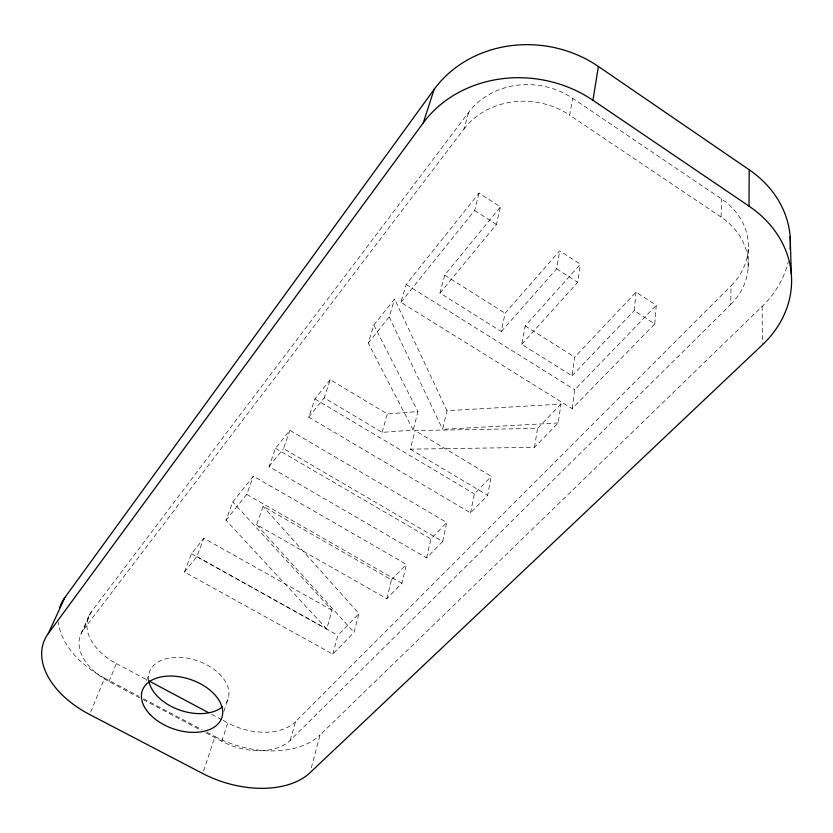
<?xml version="1.0" encoding="UTF-8"?>
<svg xmlns="http://www.w3.org/2000/svg" width="833" height="833" viewBox="0 0 833 833"><rect width="100%" height="100%" fill="white"/><g stroke="black" fill="none" stroke-linecap="round" stroke-linejoin="round"><path stroke-width="0.62" stroke-dasharray="4.17 3.12" d="M748.138 267.612L748.242 249.109M205.866 732.832L221.807 741.266A52.562 32.924 17.1 0 0 290.228 740.318L730.676 304.524L731.041 285.813A72.763 61.121 -2.1 0 0 721.617 199.014L572.698 98.315A73.419 65.505 8.2 0 0 468.687 112.278L91.411 611.734L83.529 629.686A53.812 34.049 20.5 0 0 109.019 681.602L142.058 699.085M730.676 304.524A73.908 61.569 -1.4 0 0 721.076 217.069L721.617 199.014M654.748 323.933L656.269 305.294L636.027 292.164L574.697 357.128L572.021 375.839L521.76 344.341L525.207 325.922L580.393 264.186L559.682 250.775L505.079 313.239L501.32 331.524L439.97 293.07L444.687 275.161L500.414 206.896L479.048 193.048L406.181 284.459L400.923 302.317L572.156 408.649L654.748 323.933L634.194 310.667L636.027 292.164M572.156 408.649L574.791 389.771L656.269 305.294M560.984 404.078L537.545 428.391L414.99 430.567L410.252 449.154L534.453 447.321L558.183 422.977L560.984 404.078L446.988 410.721L394.571 299.016L373.83 325.037L368.228 343.04L413.189 430.099L382.128 432.369L324.235 397.841L330.253 379.692L387.283 413.928L417.937 411.575L413.189 430.099M521.76 344.341L577.675 282.366L580.393 264.186M534.453 447.321L537.545 428.391M501.32 331.524L556.621 268.809L559.682 250.775M721.076 217.069L569.626 115.162L572.698 98.315M330.253 379.692L314.895 398.955L308.741 417.146L470.53 512.889L487.649 495.333L491.283 476.351L414.99 430.567M470.53 512.889L474.352 493.907L491.283 476.351M442.646 541.492L446.748 522.53L289.874 430.349L275.515 448.362L269.028 466.605L426.631 557.923L442.646 541.492L283.501 448.571L289.874 430.349M426.631 557.923L430.89 538.961L446.748 522.53M439.97 293.07L496.374 224.483L500.414 206.896M558.183 422.977L442.625 429.328L446.988 410.721M386.856 598.708L391.5 579.81L263.082 506.339L256.668 524.707L386.856 598.708L401.902 583.277L406.41 564.347L253.357 476.153L232.771 501.976L225.972 520.24L326.765 628.967L332.013 610.225L232.771 501.976M400.923 302.317L474.654 210.468L479.048 193.048M332.013 610.225L203.825 538.285L191.486 553.768L184.426 571.99L332.804 654.155L354.015 632.393L358.94 613.567L263.082 506.339M311.303 767.849L320.059 734.945L762.153 306.398A113.777 95.628 -2.2 0 0 788.164 261.937M332.804 654.155L337.896 635.381L358.94 613.567M382.128 432.369L387.283 413.928M290.228 740.318L295.496 721.711L731.041 285.813M83.529 629.686L463.96 129.021L468.687 112.278M368.228 343.04L389.188 316.925L394.571 299.016M221.807 741.266L227.773 722.898A51.958 32.987 17.1 0 0 295.496 721.711M203.554 771.056L214.945 736.507A81.207 51.573 17.1 0 0 320.059 734.945M223.838 711.444L228.502 697.294M225.972 520.24L246.703 494.406L253.357 476.153M184.426 571.99L196.838 556.527L203.825 538.285M146.577 680.415L148.805 674.605M109.019 681.602L116.381 663.578A53.187 34.101 20.6 0 1 91.411 611.734M90.61 712.163L104.625 678.135A83.133 53.322 20.6 0 1 58.414 622.116M81.165 633.549L89.048 615.608M269.028 466.605L283.501 448.571M308.741 417.146L324.235 397.841M572.021 375.839L634.194 310.667M391.5 579.81L406.41 564.347M104.625 678.135L139.101 696.378M143.703 698.814L202.304 729.823M206.907 732.249L214.945 736.507M143.193 699.689L200.159 729.823M116.381 663.578L147.389 680.092M211.697 714.339L222.036 719.847M223.182 720.451L227.773 722.898M196.838 556.527L326.765 628.967M191.486 553.768L337.896 635.381M246.703 494.406L401.902 583.277M275.515 448.362L430.89 538.961M314.895 398.955L474.352 493.907M410.252 449.154L487.649 495.333M406.181 284.459L574.791 389.771M444.687 275.161L505.079 313.239M525.207 325.922L574.697 357.128M556.621 268.809L577.675 282.366M474.654 210.468L496.374 224.483M256.668 524.707L354.015 632.393M373.83 325.037L417.937 411.575M389.188 316.925L442.625 429.328M762.153 306.398L762.403 343.571M148.763 680.478A41.515 26.167 18.7 0 1 196.619 660.527A41.515 26.167 18.7 0 1 224.077 705.291M463.96 129.021A74.616 66.015 8.6 0 1 569.626 115.162"/><path stroke-width="1.25" d="M64.901 597.459L48.241 633.601A85.133 53.156 20.4 0 0 89.641 714.506L202.742 773.524A83.113 51.375 17.1 0 0 310.011 772.732L762.414 344.852A117.422 97.013 -0.9 0 0 749.013 206.136L749.19 169.765L598.396 66.473A114.808 102.49 8.1 0 0 434.118 89.402L64.901 597.459A83.133 53.322 20.6 0 0 59.684 607.965M749.013 206.136L592.94 100.272L598.396 66.473M48.241 633.601L423.258 122.899L434.118 89.402M148.534 680.707L208.25 712.507M790.153 236.655L791.35 274.296M423.258 122.899A118.63 104.104 8.9 0 1 592.94 100.272M222.276 706.957A41.515 26.167 18.7 0 1 180.022 710.164A41.515 26.167 18.7 0 1 148.982 681.675M749.19 169.765A113.777 95.628 -2.2 0 1 790.153 249.379M149.419 713.808A42.004 26.115 18.7 0 0 219.381 722.336A42.004 26.115 18.7 0 0 177.387 676.479A42.004 26.115 18.7 0 0 149.419 713.808"/></g></svg>
